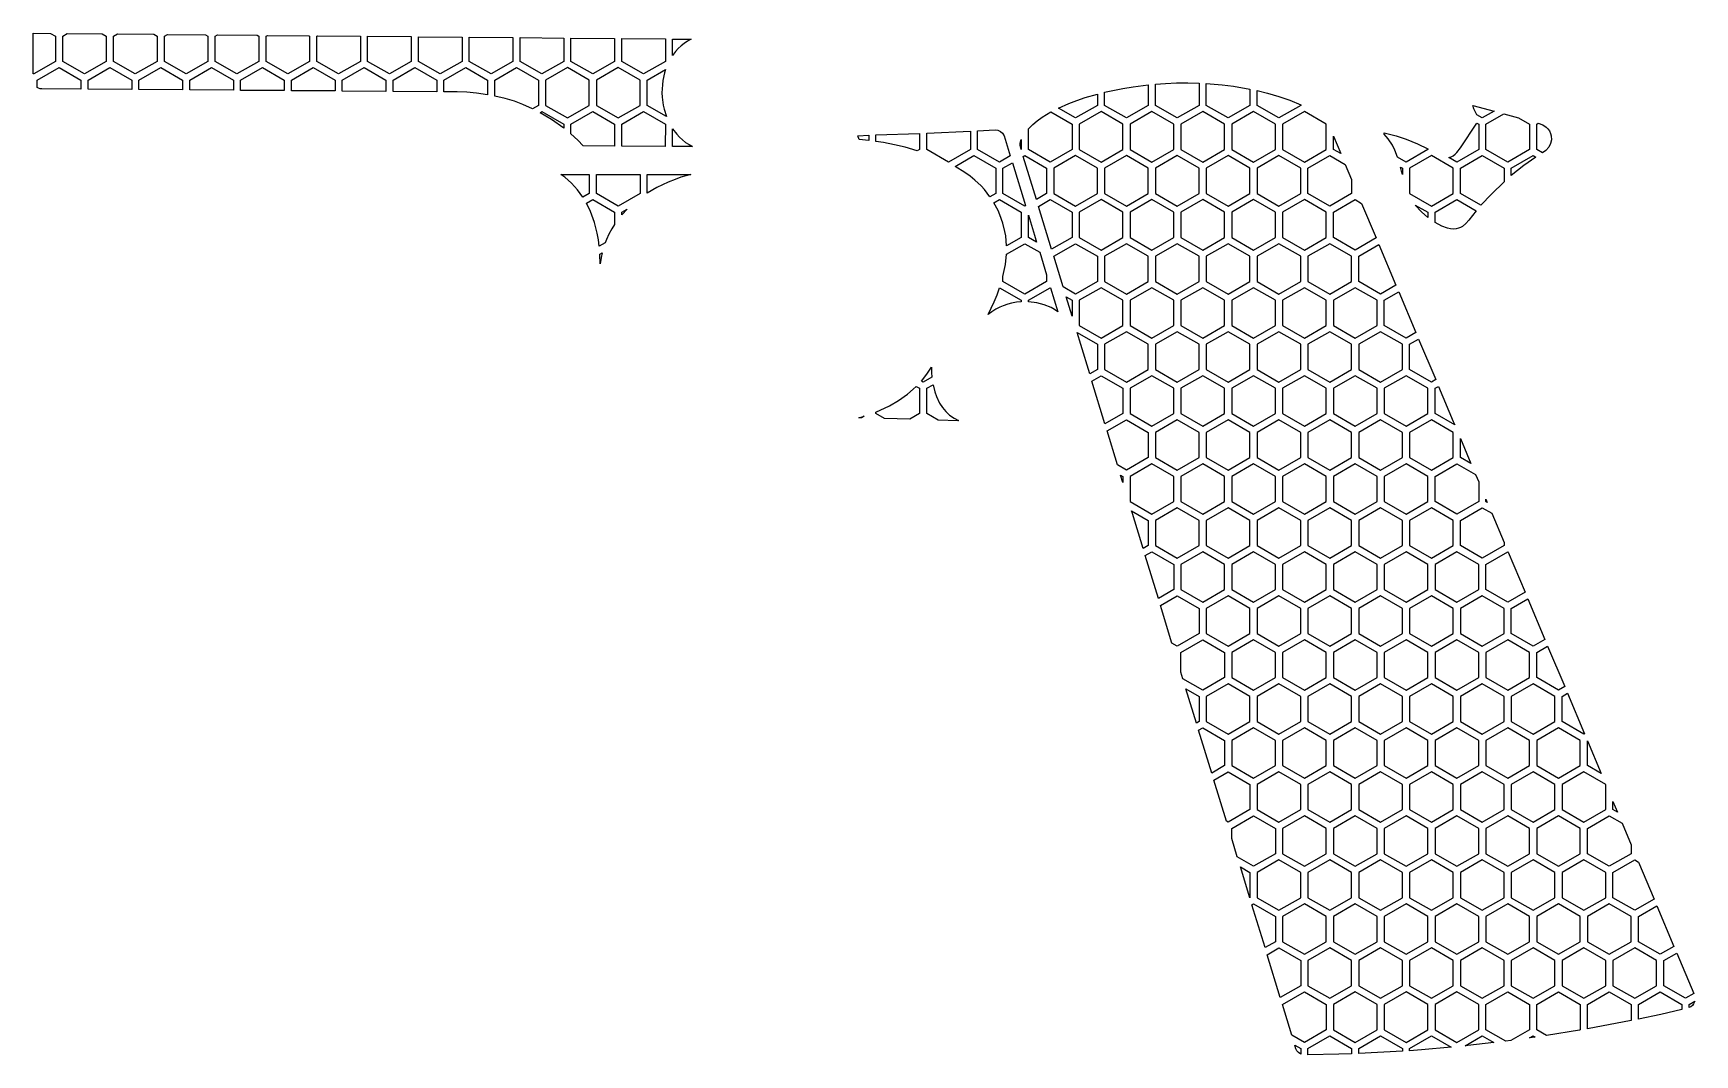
# Model space of a CAD drawing. Header units: millimetres. Extents: x 33 to 149, y -140 to -69.
import ezdxf

# ---------------------------------------------------------------- set-up
doc = ezdxf.new("R2010")
doc.units = ezdxf.units.MM

# ---------------------------------------------------------------- blocks, each defined once
blk = doc.blocks.new('HEX')
blk.add_lwpolyline([(1.516, 0.875), (0, 1.75), (-1.516, 0.875), (-1.516, -0.875), (0, -1.75), (1.516, -0.875)], close=True)

msp = doc.modelspace()

# ---------------------------------------------------------------- linework, layer by layer
for points in [[(33.264, -71.481), (33.264, -68.668), (34.472, -68.679), (34.81, -68.874), (34.81, -70.624), (33.295, -71.499), (33.264, -71.481)], [(35.631, -68.689), (38.059, -68.711), (38.341, -68.874), (38.341, -70.624), (36.826, -71.499), (35.31, -70.624), (35.31, -68.874), (35.631, -68.689)], [(39.107, -68.721), (41.647, -68.744), (41.872, -68.874), (41.872, -70.624), (40.357, -71.499), (38.841, -70.624), (38.841, -68.874), (39.107, -68.721)], [(42.583, -68.752), (45.234, -68.776), (45.403, -68.874), (45.403, -70.624), (43.888, -71.499), (42.372, -70.624), (42.372, -68.874), (42.583, -68.752)], [(46.06, -68.784), (48.822, -68.809), (48.935, -68.874), (48.935, -70.624), (47.419, -71.499), (45.903, -70.624), (45.903, -68.874), (46.06, -68.784)], [(49.536, -68.815), (52.409, -68.842), (52.466, -68.874), (52.466, -70.624), (50.95, -71.499), (49.435, -70.624), (49.435, -68.874), (49.536, -68.815)], [(53.013, -68.847), (55.997, -68.874), (55.997, -70.624), (54.481, -71.499), (52.966, -70.624), (52.966, -68.874), (53.013, -68.847)], [(56.497, -68.879), (59.528, -68.906), (59.528, -70.624), (58.012, -71.499), (56.497, -70.624), (56.497, -68.879)], [(60.028, -68.911), (63.059, -68.938), (63.059, -70.624), (61.543, -71.499), (60.028, -70.624), (60.028, -68.911)], [(63.559, -68.943), (66.59, -68.97), (66.59, -70.624), (65.074, -71.499), (63.559, -70.624), (63.559, -68.943)], [(67.09, -68.975), (70.121, -69.002), (70.121, -70.624), (68.606, -71.499), (67.09, -70.624), (67.09, -68.975)], [(70.621, -69.007), (73.652, -69.034), (73.652, -70.624), (72.137, -71.499), (70.621, -70.624), (70.621, -69.007)], [(74.152, -69.039), (77.183, -69.066), (77.183, -70.624), (75.668, -71.499), (74.152, -70.624), (74.152, -69.039)], [(78.27, -69.55), (78.07, -69.739), (77.886, -69.943), (77.683, -70.214), (77.683, -69.071), (78.97, -69.085), (78.72, -69.222), (78.487, -69.377), (78.27, -69.55)], [(36.576, -72.56), (33.872, -72.541), (33.749, -72.528), (33.635, -72.492), (33.545, -72.442), (33.545, -71.932), (35.06, -71.057), (36.576, -71.932), (36.576, -72.56)], [(40.107, -72.584), (37.076, -72.563), (37.076, -71.932), (38.591, -71.057), (40.107, -71.932), (40.107, -72.584)], [(43.638, -72.608), (40.607, -72.588), (40.607, -71.932), (42.122, -71.057), (43.638, -71.932), (43.638, -72.608)], [(47.169, -72.633), (44.138, -72.612), (44.138, -71.932), (45.653, -71.057), (47.169, -71.932), (47.169, -72.633)], [(50.7, -72.657), (47.669, -72.636), (47.669, -71.932), (49.185, -71.057), (50.7, -71.932), (50.7, -72.657)], [(54.231, -72.681), (51.2, -72.66), (51.2, -71.932), (52.716, -71.057), (54.231, -71.932), (54.231, -72.681)], [(57.762, -72.705), (54.731, -72.685), (54.731, -71.932), (56.247, -71.057), (57.762, -71.932), (57.762, -72.705)], [(61.293, -72.73), (58.262, -72.709), (58.262, -71.932), (59.778, -71.057), (61.293, -71.932), (61.293, -72.73)], [(64.824, -72.94), (64.053, -72.832), (63.382, -72.772), (62.708, -72.741), (61.793, -72.733), (61.793, -71.932), (63.309, -71.057), (64.824, -71.932), (64.824, -72.94)], [(67.946, -73.919), (67.287, -73.619), (66.698, -73.396), (66.041, -73.202), (65.324, -73.033), (65.324, -71.932), (66.84, -71.057), (68.356, -71.932), (68.356, -73.682), (67.946, -73.919)], [(77.128, -71.409), (77.005, -71.961), (76.969, -72.243), (76.944, -72.813), (76.957, -73.099), (77.03, -73.666), (77.09, -73.944), (77.248, -74.451), (75.918, -73.682), (75.918, -71.932), (77.197, -71.194), (77.128, -71.409)], [(107.698, -72.768), (108.962, -72.501), (109.675, -72.383), (110.729, -72.251), (110.729, -73.682), (109.213, -74.557), (107.698, -73.682), (107.698, -72.768)], [(111.916, -72.152), (112.69, -72.119), (113.472, -72.111), (114.26, -72.128), (114.26, -73.682), (112.744, -74.557), (111.229, -73.682), (111.229, -72.202), (111.916, -72.152)], [(114.76, -72.156), (115.854, -72.244), (116.651, -72.345), (117.791, -72.547), (117.791, -73.682), (116.275, -74.557), (114.76, -73.682), (114.76, -72.156)], [(119.02, -72.834), (119.794, -73.063), (120.557, -73.326), (121.322, -73.633), (121.322, -73.682), (119.806, -74.557), (118.291, -73.682), (118.291, -72.652), (119.02, -72.834)], [(104.489, -73.868), (105.205, -73.552), (105.757, -73.341), (106.343, -73.144), (107.198, -72.896), (107.198, -73.682), (105.682, -74.557), (104.489, -73.868)], [(133.546, -74.335), (133.344, -73.918), (133.273, -73.68), (134.75, -74.084), (133.931, -74.557), (133.546, -74.335)], [(70.121, -75.255), (69.261, -74.659), (68.472, -74.193), (68.606, -74.115), (70.121, -74.99), (70.121, -75.255)], [(73.652, -76.505), (71.468, -76.491), (71.098, -76.095), (70.621, -75.657), (70.621, -74.99), (72.137, -74.115), (73.652, -74.99), (73.652, -76.505)], [(77.174, -76.528), (74.152, -76.508), (74.152, -74.99), (75.668, -74.115), (77.183, -74.99), (77.174, -76.528)], [(102.401, -75.318), (102.698, -75.008), (103.007, -74.748), (103.364, -74.494), (103.958, -74.139), (105.432, -74.99), (105.432, -76.74), (103.916, -77.615), (102.401, -76.74), (102.401, -75.318)], [(131.615, -77.297), (131.764, -77.257), (131.91, -77.182), (132.042, -77.081), (132.163, -76.96), (132.413, -76.629), (133.549, -74.914), (133.681, -74.99), (133.681, -76.74), (132.165, -77.615), (131.615, -77.297)], [(135.428, -74.27), (136.448, -74.549), (137.212, -74.99), (137.212, -76.74), (135.696, -77.615), (134.181, -76.74), (134.181, -74.99), (135.428, -74.27)], [(138.72, -75.799), (138.734, -76.08), (138.676, -76.334), (138.545, -76.573), (138.337, -76.805), (138.123, -76.978), (137.712, -76.74), (137.712, -74.99), (137.822, -74.927), (138.131, -75.041), (138.368, -75.187), (138.492, -75.309), (138.593, -75.452), (138.676, -75.63), (138.72, -75.799)], [(77.683, -75.305), (77.967, -75.683), (78.157, -75.887), (78.363, -76.076), (78.584, -76.248), (78.822, -76.403), (79.076, -76.54), (77.683, -76.531), (77.683, -75.305)], [(91.308, -76.119), (90.636, -76.043), (90.54, -75.788), (91.308, -75.757), (91.308, -76.119)], [(94.682, -76.831), (93.834, -76.591), (93.1, -76.42), (92.323, -76.27), (91.808, -76.188), (91.808, -75.738), (94.839, -75.625), (94.839, -76.74), (94.682, -76.831)], [(95.339, -75.606), (98.37, -75.475), (98.37, -76.74), (96.854, -77.615), (95.339, -76.74), (95.339, -75.606)], [(100.709, -75.792), (101.136, -77.182), (100.385, -77.615), (98.87, -76.74), (98.87, -75.449), (100.088, -75.369), (100.286, -75.4), (100.463, -75.485), (100.607, -75.618), (100.709, -75.792)], [(101.895, -76.744), (101.824, -76.478), (101.819, -76.339), (101.843, -76.205), (101.901, -76.049), (101.895, -76.744)], [(123.587, -75.822), (124.097, -77.034), (123.587, -76.74), (123.587, -75.822)], [(128.047, -77.276), (127.857, -76.792), (127.689, -76.453), (127.404, -76.01), (127.119, -75.684), (127.119, -75.594), (127.947, -75.799), (128.646, -76.026), (129.44, -76.347), (130.15, -76.695), (130.15, -76.74), (128.634, -77.615), (128.047, -77.276)], [(99.732, -80.031), (99.347, -79.526), (99.114, -79.267), (98.689, -78.872), (98.354, -78.605), (97.979, -78.34), (97.308, -77.931), (98.62, -77.173), (100.135, -78.048), (100.135, -79.798), (99.732, -80.031)], [(102.954, -80.209), (102.045, -77.234), (102.151, -77.173), (103.666, -78.048), (103.666, -79.798), (102.954, -80.209)], [(124.417, -77.797), (124.853, -78.834), (124.853, -79.798), (123.337, -80.673), (121.822, -79.798), (121.822, -78.048), (123.337, -77.173), (124.417, -77.797)], [(135.446, -78.991), (134.563, -79.841), (133.843, -80.623), (132.415, -79.798), (132.415, -78.048), (133.931, -77.173), (135.446, -78.048), (135.446, -78.991)], [(137.653, -77.289), (136.822, -77.867), (135.946, -78.556), (135.946, -78.048), (137.462, -77.173), (137.653, -77.289)], [(69.924, -78.476), (71.887, -78.477), (71.887, -79.798), (71.45, -80.05), (71.083, -79.54), (70.67, -79.083), (70.191, -78.667), (69.924, -78.476)], [(72.387, -78.477), (75.418, -78.477), (75.418, -79.798), (73.902, -80.673), (72.387, -79.798), (72.387, -78.477)], [(75.918, -78.477), (78.949, -78.477), (78.949, -78.482), (78.264, -78.679), (77.855, -78.823), (77.383, -79.013), (76.592, -79.392), (75.918, -79.786), (75.918, -78.477)], [(101.286, -77.673), (102.196, -80.647), (102.151, -80.673), (100.635, -79.798), (100.635, -78.048), (101.286, -77.673)], [(128.384, -78.478), (128.325, -78.243), (128.255, -77.974), (128.384, -78.048), (128.384, -78.478)], [(73.452, -82.267), (73.261, -82.621), (73.09, -82.995), (73, -83.233), (72.589, -83.47), (72.528, -83.029), (72.442, -82.566), (72.252, -81.822), (71.973, -81.048), (71.702, -80.482), (72.137, -80.231), (73.652, -81.106), (73.652, -81.947), (73.452, -82.267)], [(100.882, -83.445), (100.823, -82.745), (100.774, -82.453), (100.631, -81.866), (100.422, -81.278), (100.292, -80.984), (100.005, -80.451), (100.385, -80.231), (101.901, -81.106), (101.901, -82.856), (100.882, -83.445)], [(104.013, -83.675), (103.104, -80.7), (103.916, -80.231), (105.432, -81.106), (105.432, -82.856), (104.013, -83.675)], [(125.548, -80.488), (126.558, -82.891), (125.103, -83.731), (123.587, -82.856), (123.587, -81.106), (125.103, -80.231), (125.548, -80.488)], [(130.15, -81.474), (129.701, -81.073), (129.28, -80.604), (130.15, -81.106), (130.15, -81.474)], [(133.514, -81.01), (132.997, -81.666), (132.791, -81.898), (132.551, -82.092), (132.414, -82.167), (132.273, -82.221), (132.126, -82.254), (131.928, -82.27), (131.726, -82.256), (131.524, -82.218), (131.129, -82.081), (130.65, -81.825), (130.65, -81.106), (132.165, -80.231), (133.514, -81.01)], [(74.526, -80.89), (74.152, -81.29), (74.152, -81.106), (74.526, -80.89)], [(102.401, -81.316), (102.822, -82.692), (102.973, -83.187), (102.401, -82.856), (102.401, -81.316)], [(72.718, -84.24), (72.648, -84.698), (72.636, -84.02), (72.787, -83.933), (72.718, -84.24)], [(103.188, -83.888), (103.666, -85.453), (103.666, -85.914), (102.151, -86.789), (100.635, -85.914), (100.635, -85.574), (100.803, -84.744), (100.875, -84.026), (102.151, -83.289), (103.188, -83.888)], [(104.811, -86.287), (104.166, -84.164), (105.682, -83.289), (107.198, -84.164), (107.198, -85.914), (105.682, -86.789), (104.811, -86.287)], [(126.753, -83.356), (127.937, -86.173), (126.869, -86.789), (125.353, -85.914), (125.353, -84.164), (126.753, -83.356)], [(101.901, -87.334), (101.581, -87.363), (101.222, -87.424), (100.966, -87.489), (100.643, -87.598), (100.415, -87.696), (100.128, -87.848), (99.861, -88.023), (99.614, -88.217), (100.032, -87.326), (100.228, -86.845), (100.404, -86.358), (101.901, -87.222), (101.901, -87.334)], [(103.945, -86.364), (104.45, -88.015), (104.219, -87.863), (103.972, -87.728), (103.501, -87.534), (102.983, -87.401), (102.401, -87.333), (102.401, -87.222), (103.916, -86.347), (103.945, -86.364)], [(105.026, -86.988), (105.432, -87.222), (105.432, -88.318), (105.026, -86.988)], [(128.132, -86.637), (129.316, -89.454), (128.634, -89.847), (127.119, -88.972), (127.119, -87.222), (128.132, -86.637)], [(106.661, -92.34), (106.033, -90.285), (105.782, -89.463), (107.198, -90.28), (107.198, -92.03), (106.661, -92.34)], [(129.511, -89.918), (130.695, -92.735), (130.4, -92.905), (128.884, -92.03), (128.884, -90.28), (129.511, -89.918)], [(94.964, -92.834), (95.346, -92.355), (95.666, -91.859), (95.672, -92.229), (95.697, -92.554), (95.089, -92.905), (94.964, -92.834)], [(91.808, -94.986), (92.743, -94.552), (93.366, -94.189), (93.995, -93.745), (94.406, -93.4), (94.611, -93.207), (94.839, -93.338), (94.839, -95.088), (94.153, -95.484), (92.402, -95.431), (91.808, -95.088), (91.808, -94.986)], [(95.778, -93.085), (95.903, -93.591), (96.014, -93.909), (96.235, -94.38), (96.425, -94.678), (96.653, -94.956), (96.922, -95.206), (97.236, -95.419), (97.543, -95.566), (97.508, -95.586), (96.128, -95.544), (95.339, -95.088), (95.339, -93.338), (95.778, -93.085)], [(107.72, -95.806), (106.811, -92.831), (107.448, -92.463), (108.963, -93.338), (108.963, -95.088), (107.72, -95.806)], [(130.89, -93.2), (131.918, -95.645), (132.015, -95.877), (130.65, -95.088), (130.65, -93.338), (130.89, -93.2)], [(90.615, -95.377), (90.85, -95.314), (90.983, -95.276), (90.798, -95.383), (90.615, -95.377)], [(108.593, -98.663), (107.87, -96.297), (109.213, -95.521), (110.729, -96.396), (110.729, -98.146), (109.213, -99.021), (108.593, -98.663)], [(132.415, -96.829), (133.146, -98.568), (132.415, -98.146), (132.415, -96.829)], [(133.466, -99.331), (133.681, -99.841), (133.681, -101.204), (132.165, -102.079), (130.65, -101.204), (130.65, -99.454), (132.165, -98.579), (133.466, -99.331)], [(108.807, -99.364), (108.963, -99.454), (108.963, -99.874), (108.807, -99.364)], [(134.277, -101.26), (134.181, -101.204), (134.181, -101.03), (134.277, -101.26)], [(110.368, -104.471), (109.621, -102.026), (109.564, -101.84), (110.729, -102.512), (110.729, -104.262), (110.368, -104.471)], [(134.598, -102.022), (135.446, -104.042), (135.446, -104.262), (133.931, -105.137), (132.415, -104.262), (132.415, -102.512), (133.931, -101.637), (134.598, -102.022)], [(111.427, -107.937), (110.518, -104.962), (110.979, -104.695), (112.494, -105.57), (112.494, -107.32), (111.427, -107.937)], [(135.729, -104.714), (136.9, -107.501), (135.696, -108.195), (134.181, -107.32), (134.181, -105.57), (135.696, -104.695), (135.729, -104.714)], [(112.375, -111.04), (111.577, -108.428), (112.744, -107.753), (114.26, -108.628), (114.26, -110.378), (112.744, -111.253), (112.375, -111.04)], [(137.095, -107.965), (138.279, -110.782), (137.462, -111.253), (135.946, -110.378), (135.946, -108.628), (137.095, -107.965)], [(112.994, -113.067), (112.994, -111.686), (114.51, -110.811), (116.025, -111.686), (116.025, -113.436), (114.51, -114.311), (113.131, -113.516), (112.994, -113.067)], [(138.474, -111.246), (139.658, -114.063), (139.227, -114.311), (137.712, -113.436), (137.712, -111.686), (138.474, -111.246)], [(114.074, -116.602), (113.345, -114.217), (114.26, -114.744), (114.26, -116.494), (114.074, -116.602)], [(139.853, -114.528), (141.036, -117.344), (140.993, -117.369), (139.477, -116.494), (139.477, -114.744), (139.853, -114.528)], [(115.133, -120.067), (114.224, -117.092), (114.51, -116.927), (116.025, -117.802), (116.025, -119.552), (115.133, -120.067)], [(141.243, -117.836), (142.195, -120.102), (141.243, -119.552), (141.243, -117.836)], [(116.157, -123.417), (115.283, -120.558), (116.275, -119.985), (117.791, -120.86), (117.791, -122.61), (116.275, -123.485), (116.157, -123.417)], [(143.008, -122.037), (143.327, -122.794), (143.008, -122.61), (143.008, -122.037)], [(116.913, -125.892), (116.525, -124.623), (116.525, -123.919), (118.041, -123.044), (119.556, -123.919), (119.556, -125.669), (118.041, -126.544), (116.913, -125.892)], [(143.647, -123.557), (144.274, -125.048), (144.274, -125.669), (142.758, -126.544), (141.243, -125.669), (141.243, -123.919), (142.758, -123.044), (143.647, -123.557)], [(117.781, -128.732), (117.127, -126.593), (117.791, -126.977), (117.781, -128.732)], [(144.778, -126.248), (145.863, -128.829), (144.524, -129.602), (143.008, -128.727), (143.008, -126.977), (144.524, -126.102), (144.778, -126.248)], [(118.84, -132.198), (117.931, -129.223), (118.041, -129.16), (119.556, -130.035), (119.556, -131.785), (118.84, -132.198)], [(146.058, -129.293), (147.241, -132.11), (146.29, -132.66), (144.774, -131.785), (144.774, -130.035), (146.058, -129.293)], [(119.899, -135.664), (118.99, -132.689), (119.806, -132.218), (121.322, -133.093), (121.322, -134.843), (119.899, -135.664)], [(147.437, -132.575), (148.62, -135.391), (148.055, -135.718), (146.54, -134.843), (146.54, -133.093), (147.437, -132.575)], [(120.695, -138.269), (120.056, -136.151), (121.572, -135.276), (123.087, -136.151), (123.087, -137.901), (121.572, -138.776), (120.695, -138.269)], [(135.558, -138.695), (134.181, -137.901), (134.181, -136.151), (135.696, -135.276), (137.212, -136.151), (137.212, -137.901), (135.912, -138.651), (135.558, -138.695)], [(140.683, -137.935), (138.404, -138.3), (137.712, -137.901), (137.712, -136.151), (139.227, -135.276), (140.743, -136.151), (140.743, -137.901), (140.683, -137.935)], [(144.274, -137.269), (141.243, -137.839), (141.243, -136.151), (142.758, -135.276), (144.274, -136.151), (144.274, -137.269)], [(147.805, -136.489), (146.325, -136.833), (144.774, -137.167), (144.774, -136.151), (146.29, -135.276), (147.805, -136.151), (147.805, -136.489)], [(148.694, -135.926), (148.615, -136.104), (148.53, -136.212), (148.423, -136.299), (148.305, -136.36), (148.305, -136.151), (148.694, -135.926)], [(123.975, -139.603), (121.822, -139.639), (121.822, -139.209), (123.337, -138.334), (124.853, -139.209), (124.853, -139.574), (123.975, -139.603)], [(128.384, -139.393), (125.353, -139.555), (125.353, -139.209), (126.869, -138.334), (128.384, -139.209), (128.384, -139.393)], [(131.76, -139.119), (129.71, -139.298), (128.884, -139.358), (128.884, -139.209), (130.4, -138.334), (131.76, -139.119)], [(134.734, -138.797), (132.921, -139.003), (132.74, -139.021), (133.931, -138.334), (134.734, -138.797)], [(137.221, -138.473), (137.462, -138.334), (137.608, -138.418), (137.221, -138.473)], [(121.322, -139.587), (121.166, -139.489), (121.055, -139.362), (120.989, -139.229), (120.909, -138.97), (121.322, -139.209), (121.322, -139.587)]]:
    msp.add_lwpolyline(points, close=True)

# ---------------------------------------------------------------- block references
for p in [(70.371, -72.807), (73.902, -72.807), (107.448, -75.865), (110.979, -75.865), (114.51, -75.865), (118.041, -75.865), (121.572, -75.865), (105.682, -78.923), (109.213, -78.923), (112.744, -78.923), (116.275, -78.923), (119.806, -78.923), (130.4, -78.923), (107.448, -81.981), (110.979, -81.981), (114.51, -81.981), (118.041, -81.981), (121.572, -81.981), (109.213, -85.039), (112.744, -85.039), (116.275, -85.039), (119.806, -85.039), (123.337, -85.039), (107.448, -88.097), (110.979, -88.097), (114.51, -88.097), (118.041, -88.097), (121.572, -88.097), (125.103, -88.097), (109.213, -91.155), (112.744, -91.155), (116.275, -91.155), (119.806, -91.155), (123.337, -91.155), (126.869, -91.155), (110.979, -94.213), (114.51, -94.213), (118.041, -94.213), (121.572, -94.213), (125.103, -94.213), (128.634, -94.213), (112.744, -97.271), (116.275, -97.271), (119.806, -97.271), (123.337, -97.271), (126.869, -97.271), (130.4, -97.271), (110.979, -100.329), (114.51, -100.329), (118.041, -100.329), (121.572, -100.329), (125.103, -100.329), (128.634, -100.329), (112.744, -103.387), (116.275, -103.387), (119.806, -103.387), (123.337, -103.387), (126.869, -103.387), (130.4, -103.387), (114.51, -106.445), (118.041, -106.445), (121.572, -106.445), (125.103, -106.445), (128.634, -106.445), (132.165, -106.445), (116.275, -109.503), (119.806, -109.503), (123.337, -109.503), (126.869, -109.503), (130.4, -109.503), (133.931, -109.503), (118.041, -112.561), (121.572, -112.561), (125.103, -112.561), (128.634, -112.561), (132.165, -112.561), (135.696, -112.561), (116.275, -115.619), (119.806, -115.619), (123.337, -115.619), (126.869, -115.619), (130.4, -115.619), (133.931, -115.619), (137.462, -115.619), (118.041, -118.677), (121.572, -118.677), (125.103, -118.677), (128.634, -118.677), (132.165, -118.677), (135.696, -118.677), (139.227, -118.677), (119.806, -121.735), (123.337, -121.735), (126.869, -121.735), (130.4, -121.735), (133.931, -121.735), (137.462, -121.735), (140.993, -121.735), (121.572, -124.794), (125.103, -124.794), (128.634, -124.794), (132.165, -124.794), (135.696, -124.794), (139.227, -124.794), (119.806, -127.852), (123.337, -127.852), (126.869, -127.852), (130.4, -127.852), (133.931, -127.852), (137.462, -127.852), (140.993, -127.852), (121.572, -130.91), (125.103, -130.91), (128.634, -130.91), (132.165, -130.91), (135.696, -130.91), (139.227, -130.91), (142.758, -130.91), (123.337, -133.968), (126.869, -133.968), (130.4, -133.968), (133.931, -133.968), (137.462, -133.968), (140.993, -133.968), (144.524, -133.968), (125.103, -137.026), (128.634, -137.026), (132.165, -137.026)]:
    msp.add_blockref('HEX', p)

doc.saveas('drawing.dxf')
